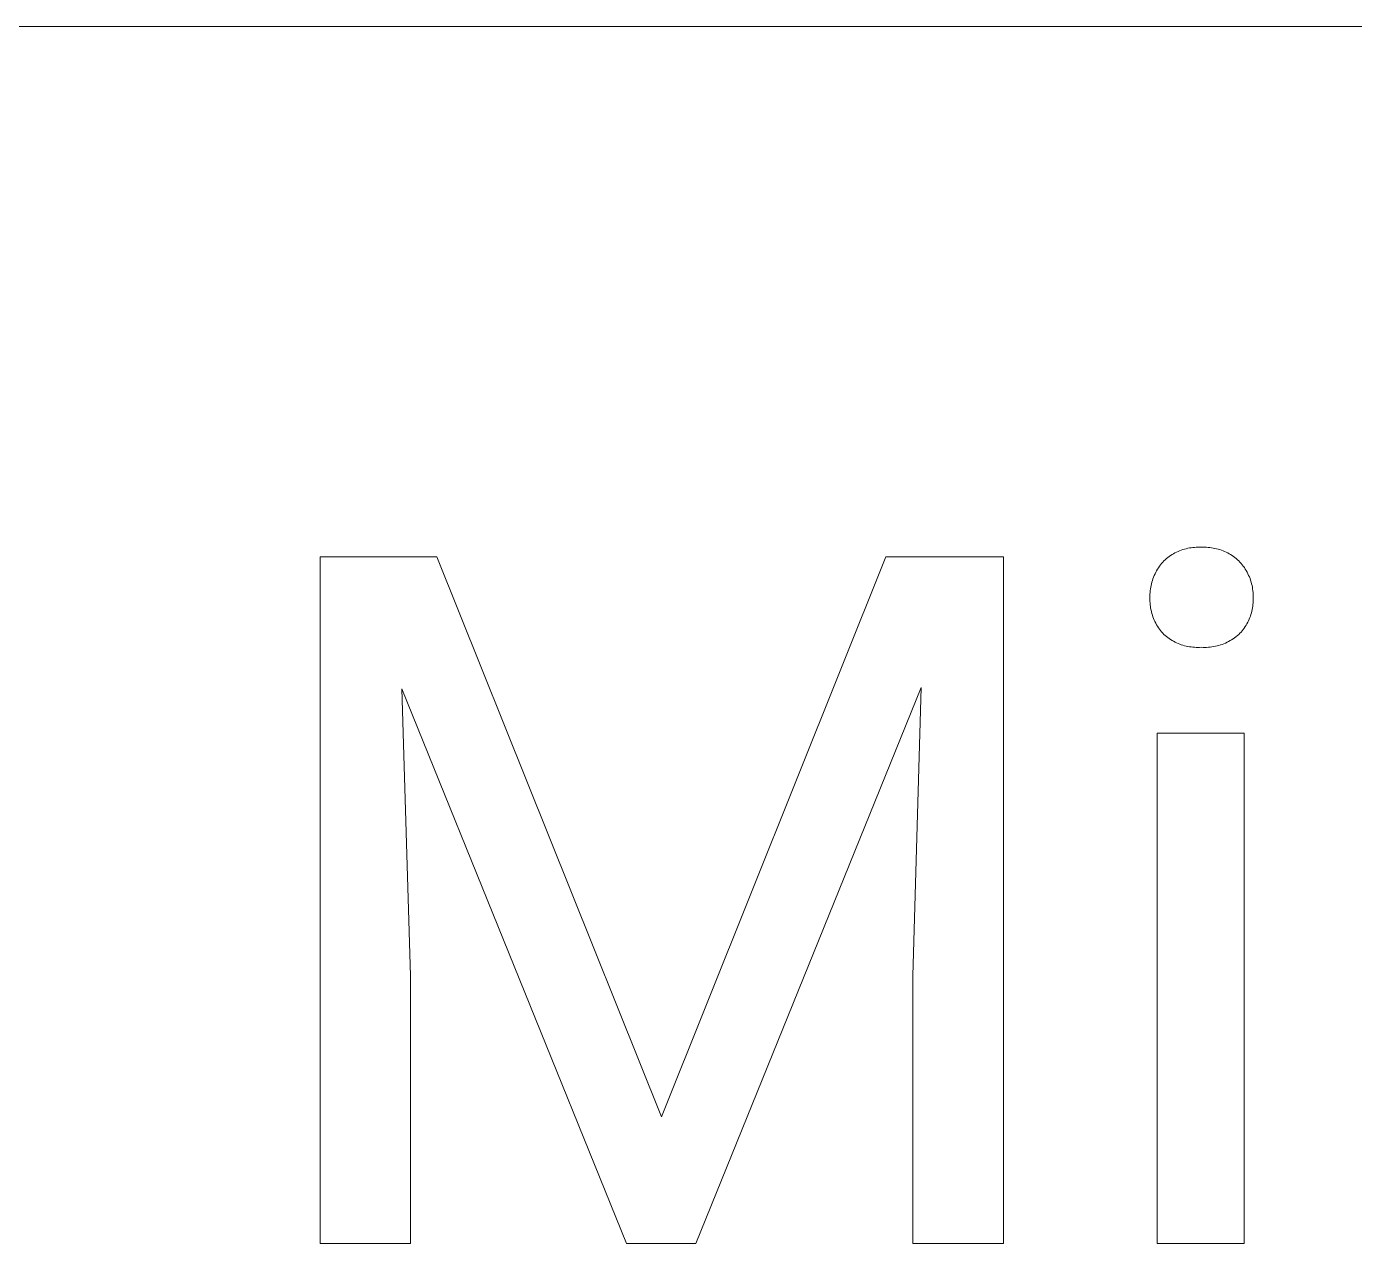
# Model space of a CAD drawing. Header units: millimetres. Extents: x -962 to 3068, y -237 to 2578.
# Drawn here: x 1969 to 2042.8, y 145.6 to 213.2 of the extents above; entities that cross this region are included whole.
import ezdxf

# ---------------------------------------------------------------- set-up
doc = ezdxf.new("R2010")
doc.units = ezdxf.units.MM
doc.header["$MEASUREMENT"] = 0
doc.layers.add('Domyślny', color=7, linetype='Continuous', true_color=0x000000)

msp = doc.modelspace()

# ---------------------------------------------------------------- linework, layer by layer
at = {"layer": 'Domyślny', "color": 18, "lineweight": 15, "true_color": 0x000000}
for p, q in [((3063.983, 213.221), (1544.746, 213.221)), ((2032.518, 183.762), (2032.596, 183.815)), ((2032.596, 183.815), (2032.676, 183.867)), ((2032.676, 183.867), (2032.758, 183.915)), ((2032.758, 183.915), (2032.841, 183.961)), ((2032.841, 183.961), (2032.926, 184.003)), ((2032.926, 184.003), (2033.012, 184.043)), ((2033.012, 184.043), (2033.099, 184.08)), ((2033.099, 184.08), (2033.188, 184.114)), ((2033.188, 184.114), (2033.277, 184.144)), ((2033.277, 184.144), (2033.368, 184.172)), ((2033.368, 184.172), (2033.46, 184.196)), ((2033.46, 184.196), (2033.552, 184.218)), ((2033.552, 184.218), (2033.645, 184.236)), ((2033.645, 184.236), (2033.739, 184.251)), ((2033.739, 184.251), (2033.833, 184.263)), ((2033.833, 184.263), (2033.927, 184.271)), ((2033.927, 184.271), (2034.022, 184.276)), ((2034.022, 184.276), (2034.117, 184.278)), ((2034.117, 184.278), (2034.211, 184.277)), ((2034.211, 184.277), (2034.306, 184.272)), ((2034.306, 184.272), (2034.401, 184.277)), ((2034.401, 184.277), (2034.495, 184.278)), ((2034.495, 184.278), (2034.59, 184.275)), ((2034.59, 184.275), (2034.685, 184.27)), ((2034.685, 184.27), (2034.779, 184.261)), ((2034.779, 184.261), (2034.873, 184.249)), ((2034.873, 184.249), (2034.967, 184.234)), ((2034.967, 184.234), (2035.06, 184.216)), ((2035.06, 184.216), (2035.152, 184.195)), ((2035.152, 184.195), (2035.243, 184.17)), ((2035.243, 184.17), (2035.334, 184.143)), ((2035.334, 184.143), (2035.424, 184.112)), ((2035.424, 184.112), (2035.512, 184.078)), ((2035.512, 184.078), (2035.6, 184.041)), ((2035.6, 184.041), (2035.686, 184.002)), ((2035.686, 184.002), (2035.77, 183.959)), ((2035.77, 183.959), (2035.853, 183.913)), ((2035.853, 183.913), (2035.935, 183.865)), ((2035.935, 183.865), (2036.015, 183.814)), ((2036.015, 183.814), (2036.093, 183.76)), ((1985.321, 145.577), (1985.321, 183.745)), ((1985.321, 183.745), (1991.816, 183.745)), ((1991.816, 183.745), (2004.298, 152.609)), ((2004.298, 152.609), (2016.765, 183.745)), ((2016.765, 183.745), (2023.301, 183.745)), ((2023.301, 183.745), (2023.301, 145.577)), ((2031.871, 183.057), (2031.923, 183.14)), ((2031.923, 183.14), (2031.978, 183.222)), ((2031.978, 183.222), (2032.036, 183.301)), ((2032.036, 183.301), (2032.096, 183.378)), ((2032.096, 183.378), (2032.159, 183.454)), ((2032.159, 183.454), (2032.226, 183.52)), ((2032.226, 183.52), (2032.296, 183.584)), ((2032.296, 183.584), (2032.368, 183.646)), ((2032.368, 183.646), (2032.442, 183.705)), ((2032.442, 183.705), (2032.518, 183.762)), ((2036.093, 183.76), (2036.169, 183.704)), ((2036.169, 183.704), (2036.243, 183.645)), ((2036.243, 183.645), (2036.315, 183.584)), ((2036.315, 183.584), (2036.385, 183.52)), ((2036.385, 183.52), (2036.453, 183.454)), ((2036.453, 183.454), (2036.518, 183.379)), ((2036.518, 183.379), (2036.58, 183.303)), ((2036.58, 183.303), (2036.639, 183.224)), ((2036.639, 183.224), (2036.696, 183.143)), ((2036.696, 183.143), (2036.75, 183.061)), ((2036.75, 183.061), (2036.801, 182.976)), ((2031.533, 182.245), (2031.558, 182.34)), ((2031.558, 182.34), (2031.587, 182.434)), ((2031.587, 182.434), (2031.618, 182.527)), ((2031.618, 182.527), (2031.653, 182.619)), ((2031.653, 182.619), (2031.69, 182.709)), ((2031.69, 182.709), (2031.731, 182.798)), ((2031.731, 182.798), (2031.775, 182.886)), ((2031.775, 182.886), (2031.821, 182.973)), ((2031.821, 182.973), (2031.871, 183.057)), ((2036.801, 182.976), (2036.849, 182.89)), ((2036.849, 182.89), (2036.894, 182.802)), ((2036.894, 182.802), (2036.936, 182.713)), ((2036.936, 182.713), (2036.975, 182.623)), ((2036.975, 182.623), (2037.011, 182.531)), ((2037.011, 182.531), (2037.044, 182.438)), ((2037.044, 182.438), (2037.074, 182.344)), ((2037.074, 182.344), (2037.1, 182.249)), ((2031.447, 181.566), (2031.449, 181.664)), ((2031.449, 181.664), (2031.455, 181.762)), ((2031.455, 181.762), (2031.464, 181.859)), ((2031.464, 181.859), (2031.476, 181.957)), ((2031.476, 181.957), (2031.492, 182.053)), ((2031.492, 182.053), (2031.511, 182.15)), ((2031.511, 182.15), (2031.533, 182.245)), ((2037.1, 182.249), (2037.123, 182.153)), ((2037.123, 182.153), (2037.143, 182.056)), ((2037.143, 182.056), (2037.159, 181.959)), ((2037.159, 181.959), (2037.172, 181.861)), ((2037.172, 181.861), (2037.182, 181.763)), ((2037.182, 181.763), (2037.189, 181.665)), ((2037.189, 181.665), (2037.192, 181.566)), ((2031.446, 181.37), (2031.447, 181.467)), ((2031.448, 181.272), (2031.446, 181.37)), ((2031.447, 181.467), (2031.447, 181.566)), ((2031.453, 181.175), (2031.448, 181.272)), ((2031.462, 181.078), (2031.453, 181.175)), ((2031.474, 180.981), (2031.462, 181.078)), ((2031.489, 180.884), (2031.474, 180.981)), ((2031.508, 180.788), (2031.489, 180.884)), ((2037.15, 180.907), (2037.132, 180.815)), ((2037.165, 180.999), (2037.15, 180.907)), ((2037.176, 181.093), (2037.165, 180.999)), ((2037.185, 181.186), (2037.176, 181.093)), ((2037.19, 181.28), (2037.185, 181.186)), ((2037.192, 181.374), (2037.19, 181.28)), ((2037.192, 181.566), (2037.191, 181.467)), ((2037.191, 181.467), (2037.192, 181.374)), ((2031.53, 180.693), (2031.508, 180.788)), ((2031.555, 180.599), (2031.53, 180.693)), ((2031.583, 180.506), (2031.555, 180.599)), ((2031.615, 180.413), (2031.583, 180.506)), ((2031.65, 180.322), (2031.615, 180.413)), ((2031.687, 180.232), (2031.65, 180.322)), ((2031.728, 180.143), (2031.687, 180.232)), ((2031.772, 180.056), (2031.728, 180.143)), ((2036.882, 180.109), (2036.837, 180.026)), ((2036.923, 180.193), (2036.882, 180.109)), ((2036.962, 180.279), (2036.923, 180.193)), ((2036.998, 180.365), (2036.962, 180.279)), ((2037.031, 180.453), (2036.998, 180.365)), ((2037.06, 180.542), (2037.031, 180.453)), ((2037.087, 180.632), (2037.06, 180.542)), ((2037.111, 180.723), (2037.087, 180.632)), ((2037.132, 180.815), (2037.111, 180.723)), ((2031.819, 179.97), (2031.772, 180.056)), ((2031.869, 179.886), (2031.819, 179.97)), ((2031.921, 179.804), (2031.869, 179.886)), ((2031.977, 179.724), (2031.921, 179.804)), ((2032.035, 179.645), (2031.977, 179.724)), ((2032.095, 179.569), (2032.035, 179.645)), ((2032.159, 179.495), (2032.095, 179.569)), ((2032.227, 179.43), (2032.159, 179.495)), ((2032.298, 179.368), (2032.227, 179.43)), ((2032.371, 179.309), (2032.298, 179.368)), ((2036.382, 179.428), (2036.307, 179.364)), ((2036.453, 179.495), (2036.382, 179.428)), ((2036.516, 179.565), (2036.453, 179.495)), ((2036.576, 179.637), (2036.516, 179.565)), ((2036.633, 179.711), (2036.576, 179.637)), ((2036.688, 179.787), (2036.633, 179.711)), ((2036.74, 179.865), (2036.688, 179.787)), ((2036.79, 179.945), (2036.74, 179.865)), ((2036.837, 180.026), (2036.79, 179.945)), ((2032.446, 179.252), (2032.371, 179.309)), ((2032.523, 179.197), (2032.446, 179.252)), ((2032.601, 179.145), (2032.523, 179.197)), ((2032.681, 179.096), (2032.601, 179.145)), ((2032.763, 179.05), (2032.681, 179.096)), ((2032.847, 179.006), (2032.763, 179.05)), ((2032.931, 178.965), (2032.847, 179.006)), ((2033.018, 178.927), (2032.931, 178.965)), ((2033.105, 178.892), (2033.018, 178.927)), ((2033.193, 178.86), (2033.105, 178.892)), ((2033.283, 178.831), (2033.193, 178.86)), ((2033.373, 178.805), (2033.283, 178.831)), ((2033.465, 178.782), (2033.373, 178.805)), ((2033.557, 178.762), (2033.465, 178.782)), ((2033.649, 178.745), (2033.557, 178.762)), ((2033.742, 178.732), (2033.649, 178.745)), ((2033.836, 178.721), (2033.742, 178.732)), ((2033.93, 178.714), (2033.836, 178.721)), ((2034.024, 178.71), (2033.93, 178.714)), ((2034.118, 178.709), (2034.024, 178.71)), ((2034.212, 178.711), (2034.118, 178.709)), ((2034.306, 178.716), (2034.212, 178.711)), ((2034.404, 178.711), (2034.306, 178.716)), ((2034.502, 178.709), (2034.404, 178.711)), ((2034.6, 178.711), (2034.502, 178.709)), ((2034.698, 178.716), (2034.6, 178.711)), ((2034.795, 178.724), (2034.698, 178.716)), ((2034.893, 178.736), (2034.795, 178.724)), ((2034.989, 178.751), (2034.893, 178.736)), ((2035.086, 178.77), (2034.989, 178.751)), ((2035.181, 178.792), (2035.086, 178.77)), ((2035.276, 178.817), (2035.181, 178.792)), ((2035.37, 178.846), (2035.276, 178.817)), ((2035.462, 178.877), (2035.37, 178.846)), ((2035.554, 178.912), (2035.462, 178.877)), ((2035.644, 178.951), (2035.554, 178.912)), ((2035.733, 178.992), (2035.644, 178.951)), ((2035.82, 179.036), (2035.733, 178.992)), ((2035.906, 179.084), (2035.82, 179.036)), ((2035.99, 179.134), (2035.906, 179.084)), ((2036.072, 179.187), (2035.99, 179.134)), ((2036.153, 179.243), (2036.072, 179.187)), ((2036.231, 179.302), (2036.153, 179.243)), ((2036.307, 179.364), (2036.231, 179.302)), ((2018.738, 176.484), (2006.203, 145.577)), ((2018.268, 160.447), (2018.738, 176.484)), ((2002.352, 145.577), (1989.857, 176.404)), ((1989.857, 176.404), (1990.354, 160.447)), ((2031.85, 145.581), (2031.85, 173.939)), ((2031.85, 173.939), (2036.695, 173.939)), ((2036.695, 173.939), (2036.695, 145.581)), ((1990.354, 160.447), (1990.354, 145.577)), ((2018.268, 145.577), (2018.268, 160.447)), ((1990.354, 145.577), (1985.321, 145.577)), ((2006.203, 145.577), (2002.352, 145.577)), ((2023.301, 145.577), (2018.268, 145.577)), ((2036.695, 145.581), (2031.85, 145.581))]:
    msp.add_line(p, q, dxfattribs=at)

doc.saveas('drawing.dxf')
